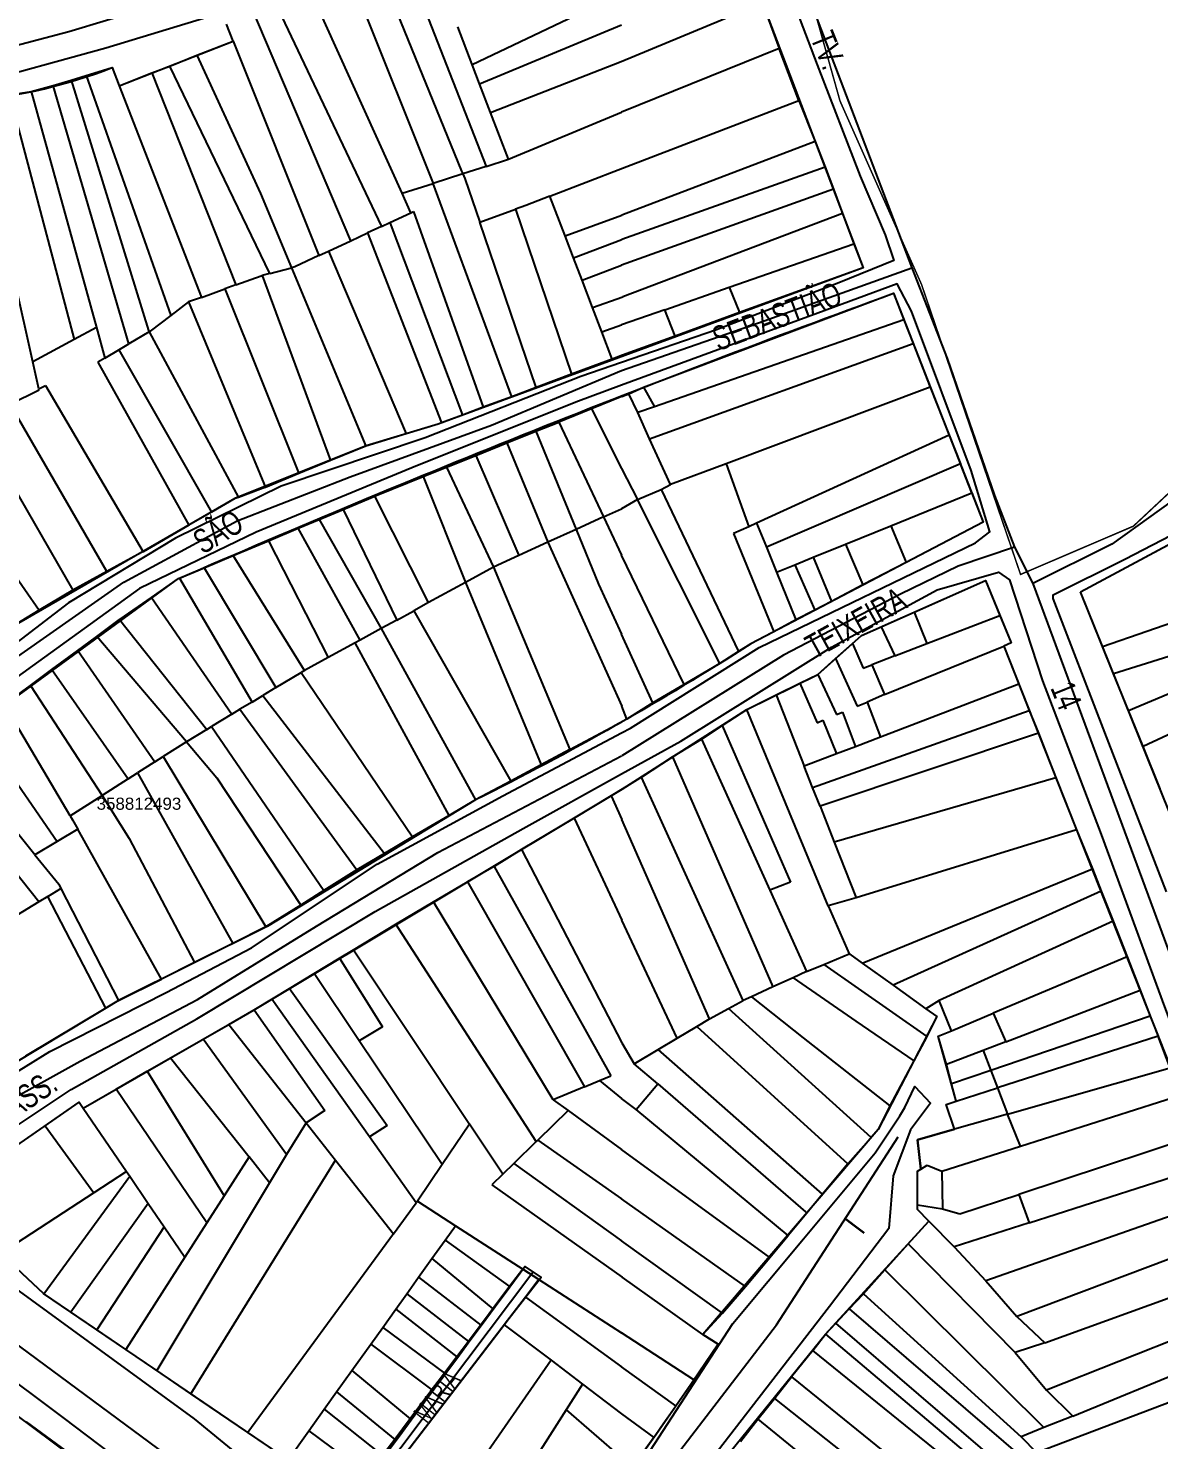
# Model space of a CAD drawing. Extents: x 201512 to 203323, y 4836571 to 4838029.
# Drawn here: x 202220.4 to 202407.1, y 4837665.1 to 4837898.1 of the extents above; entities that cross this region are included whole.
import ezdxf

# ---------------------------------------------------------------- set-up
doc = ezdxf.new("R2010")
doc.units = 0
doc.header["$LTSCALE"] = 1.5
doc.header["$MEASUREMENT"] = 0
for name, color, linetype in [('CD-MALHA-LOTES', 40, 'CONTINUOUS'), ('CD_TXT_QUADRA', 7, 'CONTINUOUS'), ('LM-LIM-SETOR-FISCAL', 7, 'CONTINUOUS'), ('RU-QUADRAS', 6, 'CONTINUOUS'), ('SV-EIXO-RUA-N-PAV', 6, 'CONTINUOUS'), ('SV-EIXO-RUA-PAV', 20, 'CONTINUOUS'), ('SV-RUA-NAO-PAV-S-GUIA-C-GUIA', 7, 'CONTINUOUS'), ('SV-RUA-PAVIM-S-GUIA-C-GUIA', 7, 'CONTINUOUS'), ('SV-TXT-RUA-N-PAV-S-GUIA-C-GUIA', 7, 'CONTINUOUS')]:
    doc.layers.add(name, color=color, linetype=linetype)
doc.styles.add('ARIAL', font='arial.ttf')
doc.styles.add('MONOTXT', font='arial.ttf', dxfattribs={"height": 0.2})
doc.linetypes.add('Limite', pattern='A,20,-3,[130,ltypeshp.shx,S=6.35,R=0,X=0,Y=0],-3,20', length=46)

msp = doc.modelspace()

# ---------------------------------------------------------------- linework, layer by layer
at = {"layer": 'CD-MALHA-LOTES', "linetype": 'Continuous'}
for p, q in [((202273.5, 4837906.95), (202287.3, 4837872.5)), ((202283.67, 4837906.85), (202296.02, 4837875.3)), ((202279.39, 4837905.34), (202291.98, 4837874.51)), ((202261.2, 4837902.28), (202278.74, 4837865.38)), ((202282.16, 4837870.86), (202266.96, 4837904.47)), ((202293.75, 4837892.11), (202318.41, 4837903.9)), ((202341.66, 4837902.27), (202344.41, 4837894.78)), ((202273.71, 4837863.04), (202257.57, 4837900.9)), ((202318.302499, 4837892.592108), (202339.96, 4837901.59)), ((202254.28, 4837896), (202253.16, 4837898.78)), ((202293.75, 4837892.11), (202291.37, 4837898.35)), ((202294.95, 4837888.95), (202318.4, 4837898.68)), ((202248.29, 4837893.64), (202254.28, 4837896)), ((202254.28, 4837896), (202268.42, 4837860.57)), ((202243.8, 4837891.87), (202248.29, 4837893.64)), ((202248.29, 4837893.64), (202258.81, 4837870.85)), ((202344.41, 4837894.78), (202318.35, 4837884.28)), ((202347.67, 4837886.17), (202344.41, 4837894.78)), ((202230.03, 4837890.33), (202234.3, 4837891.62)), ((202234.3, 4837891.62), (202235.47, 4837888.6)), ((202235.47, 4837888.6), (202240.85, 4837890.72)), ((202240.85, 4837890.72), (202243.8, 4837891.87)), ((202240.85, 4837890.72), (202254.72, 4837855.74)), ((202260.3, 4837857.63), (202243.8, 4837891.87)), ((202294.95, 4837888.95), (202293.75, 4837892.11)), ((202296.76, 4837884.22), (202318.302499, 4837892.592108)), ((202220.95, 4837887.64), (202224.56, 4837888.67)), ((202224.56, 4837888.67), (202227.51, 4837889.56)), ((202237.04, 4837846.01), (202224.56, 4837888.67)), ((202227.51, 4837889.56), (202230.03, 4837890.33)), ((202227.51, 4837889.56), (202240.32, 4837848.19)), ((202230.03, 4837890.33), (202243.96, 4837850.67)), ((202235.47, 4837888.6), (202249.03, 4837853.68)), ((202296.76, 4837884.22), (202294.95, 4837888.95)), ((202217.35, 4837887.09), (202220.95, 4837887.64)), ((202217.35, 4837887.09), (202228.03, 4837846.73)), ((202220.95, 4837887.64), (202231.69, 4837848.71)), ((202318.55, 4837875.02), (202347.67, 4837886.17)), ((202347.67, 4837886.17), (202350.36, 4837879.42)), ((202221.22, 4837843.03), (202212.02, 4837884.08)), ((202299.71, 4837876.47), (202296.76, 4837884.22)), ((202299.71, 4837876.47), (202318.35, 4837884.28)), ((202350.36, 4837879.42), (202318.41, 4837867.26)), ((202350.36, 4837879.42), (202352.01, 4837875.2)), ((202291.98, 4837874.51), (202292.18, 4837874.06)), ((202296.02, 4837875.3), (202292.18, 4837874.06)), ((202296.02, 4837875.3), (202299.71, 4837876.47)), ((202306.55, 4837870.39), (202318.55, 4837875.02)), ((202352.01, 4837875.2), (202318.41, 4837863.21)), ((202352.01, 4837875.2), (202353.35, 4837871.55)), ((202282.16, 4837870.86), (202287.3, 4837872.5)), ((202292.18, 4837874.06), (202287.3, 4837872.5)), ((202300.25, 4837837.29), (202287.3, 4837872.5)), ((202292.18, 4837874.06), (202292.51, 4837873.31)), ((202292.51, 4837873.31), (202294.97, 4837866.11)), ((202258.81, 4837870.85), (202263.9, 4837858.58)), ((202283.61, 4837867.65), (202282.16, 4837870.86)), ((202306.55, 4837870.39), (202302.59, 4837868.86)), ((202309.07, 4837863.82), (202306.55, 4837870.39)), ((202353.35, 4837871.55), (202318.38, 4837858.97)), ((202353.35, 4837871.55), (202354.88, 4837867.5)), ((202280.15, 4837866.04), (202283.61, 4837867.65)), ((202283.61, 4837867.65), (202284.05, 4837867.86)), ((202284.05, 4837867.86), (202295.52, 4837835.53)), ((202294.97, 4837866.11), (202300.9, 4837868.25)), ((202302.59, 4837868.86), (202300.9, 4837868.25)), ((202300.9, 4837868.25), (202310.14, 4837840.99)), ((202309.07, 4837863.82), (202318.41, 4837867.26)), ((202354.88, 4837867.5), (202318.58, 4837853.76)), ((202354.88, 4837867.5), (202356.72, 4837862.52)), ((202278.74, 4837865.38), (202276.44, 4837864.31)), ((202278.74, 4837865.38), (202280.15, 4837866.04)), ((202280.15, 4837866.04), (202292.11, 4837834.26)), ((202304.29, 4837838.8), (202294.97, 4837866.11)), ((202269.99, 4837861.31), (202273.71, 4837863.04)), ((202273.71, 4837863.04), (202276.44, 4837864.31)), ((202276.44, 4837864.31), (202288.67, 4837832.97)), ((202310.44, 4837860.23), (202309.07, 4837863.82)), ((202310.44, 4837860.23), (202318.41, 4837863.21)), ((202268.42, 4837860.57), (202264.43, 4837858.72)), ((202268.42, 4837860.57), (202269.99, 4837861.31)), ((202269.99, 4837861.31), (202282.84, 4837831.16)), ((202336.17, 4837855.34), (202356.72, 4837862.52)), ((202356.72, 4837862.52), (202358.27, 4837858.57)), ((202260.3, 4837857.63), (202263.9, 4837858.58)), ((202264.43, 4837858.72), (202263.9, 4837858.58)), ((202263.9, 4837858.58), (202276.16, 4837829.14)), ((202311.87, 4837856.5), (202310.44, 4837860.23)), ((202311.87, 4837856.5), (202318.38, 4837858.97)), ((202358.27, 4837858.57), (202337.87, 4837851.16)), ((202254.72, 4837855.74), (202252.88, 4837855.07)), ((202254.72, 4837855.74), (202258.88, 4837857.25)), ((202258.88, 4837857.25), (202259.04, 4837857.29)), ((202260.3, 4837857.63), (202259.04, 4837857.29)), ((202259.04, 4837857.29), (202270.35, 4837826.74)), ((202313.59, 4837852), (202311.87, 4837856.5)), ((202249.03, 4837853.68), (202246.91, 4837852.92)), ((202249.03, 4837853.68), (202252.88, 4837855.07)), ((202252.88, 4837855.07), (202265.09, 4837824.58)), ((202313.59, 4837852), (202318.58, 4837853.76)), ((202322.02, 4837838.85), (202363.26, 4837854.35)), ((202325.55, 4837851.63), (202336.17, 4837855.34)), ((202336.17, 4837855.34), (202337.87, 4837851.16)), ((202363.26, 4837854.35), (202364.97, 4837849.95)), ((202246.91, 4837852.92), (202243.96, 4837850.67)), ((202246.91, 4837852.92), (202259.62, 4837822.32)), ((202315.12, 4837847.99), (202313.59, 4837852)), ((202325.55, 4837851.63), (202318.4, 4837849.15)), ((202327.24, 4837847.3), (202325.55, 4837851.63)), ((202337.87, 4837851.16), (202327.24, 4837847.3)), ((202231.69, 4837848.71), (202228.03, 4837846.73)), ((202231.69, 4837848.71), (202233.08, 4837843.67)), ((202243.96, 4837850.67), (202240.59, 4837848.11)), ((202315.12, 4837847.99), (202318.4, 4837849.15)), ((202364.97, 4837849.95), (202323.8, 4837835.6)), ((202364.97, 4837849.95), (202366.52, 4837846.06)), ((202228.03, 4837846.73), (202221.22, 4837843.03)), ((202240.42, 4837848.01), (202237.04, 4837846.01)), ((202240.32, 4837848.19), (202240.42, 4837848.01)), ((202240.59, 4837848.11), (202240.42, 4837848.01)), ((202240.42, 4837848.01), (202255.13, 4837820.67)), ((202316.84, 4837843.49), (202315.12, 4837847.99)), ((202327.24, 4837847.3), (202318.55, 4837844.15)), ((202233.08, 4837843.67), (202235.4, 4837845.04)), ((202235.4, 4837845.04), (202237.04, 4837846.01)), ((202235.4, 4837845.04), (202250.7, 4837818.23)), ((202318.55, 4837844.15), (202316.84, 4837843.49)), ((202323.01, 4837830.33), (202366.52, 4837846.06)), ((202366.52, 4837846.06), (202369.35, 4837838.86)), ((202222.22, 4837838.56), (202221.22, 4837843.03)), ((202233.08, 4837843.67), (202231.96, 4837843.01)), ((202231.96, 4837843.01), (202246.96, 4837816.07)), ((202316.84, 4837843.49), (202310.14, 4837840.99)), ((202310.14, 4837840.99), (202304.29, 4837838.8)), ((202217.49, 4837836.06), (202222.26, 4837838.4)), ((202222.22, 4837838.56), (202223.27, 4837839.16)), ((202222.26, 4837838.4), (202222.22, 4837838.56)), ((202223.27, 4837839.16), (202239.4, 4837811.69)), ((202300.25, 4837837.29), (202295.52, 4837835.53)), ((202304.29, 4837838.8), (202300.25, 4837837.29)), ((202318.43, 4837837.32), (202313.44, 4837835.28)), ((202318.43, 4837837.32), (202319.61, 4837837.77)), ((202319.61, 4837837.77), (202322.02, 4837838.85)), ((202321.06, 4837834.65), (202319.61, 4837837.77)), ((202322.02, 4837838.85), (202323.8, 4837835.6)), ((202369.35, 4837838.86), (202335.67, 4837826.22)), ((202369.35, 4837838.86), (202372.48, 4837830.96)), ((202233.41, 4837808.42), (202217.49, 4837836.06)), ((202295.52, 4837835.53), (202292.11, 4837834.26)), ((202313.44, 4837835.28), (202308.03, 4837833.1)), ((202313.44, 4837835.28), (202318.4, 4837825.42)), ((202323.8, 4837835.6), (202321.06, 4837834.65)), ((202323.01, 4837830.33), (202321.06, 4837834.65)), ((202211.75, 4837833.23), (202227.78, 4837805.36)), ((202288.12, 4837832.76), (202282.84, 4837831.16)), ((202288.67, 4837832.97), (202288.12, 4837832.76)), ((202292.11, 4837834.26), (202288.67, 4837832.97)), ((202304.26, 4837831.59), (202308.03, 4837833.1)), ((202308.03, 4837833.1), (202315.42, 4837817.45)), ((202282.84, 4837831.16), (202276.16, 4837829.14)), ((202299.46, 4837829.66), (202304.26, 4837831.59)), ((202304.26, 4837831.59), (202310.89, 4837815.39)), ((202326.46, 4837822.78), (202323.01, 4837830.33)), ((202372.48, 4837830.96), (202340.67, 4837816.41)), ((202372.48, 4837830.96), (202374.33, 4837826.22)), ((202203.44, 4837829.14), (202222.25, 4837802.04)), ((202276.16, 4837829.14), (202270.35, 4837826.74)), ((202294.33, 4837827.6), (202299.46, 4837829.66)), ((202299.46, 4837829.66), (202306.24, 4837813.29)), ((202270.35, 4837826.74), (202265.09, 4837824.58)), ((202285.66, 4837824.11), (202289.47, 4837825.64)), ((202289.47, 4837825.64), (202294.33, 4837827.6)), ((202289.47, 4837825.64), (202297.22, 4837809.13)), ((202294.33, 4837827.6), (202301.43, 4837811.09)), ((202318.4, 4837825.42), (202321.03, 4837820.3)), ((202335.67, 4837826.22), (202326.46, 4837822.78)), ((202335.67, 4837826.22), (202339.4, 4837815.83)), ((202374.33, 4837826.22), (202342.29, 4837812.45)), ((202376.2, 4837821.42), (202374.33, 4837826.22)), ((202265.09, 4837824.58), (202259.62, 4837822.32)), ((202277.89, 4837820.99), (202285.66, 4837824.11)), ((202285.66, 4837824.11), (202292.63, 4837806.63)), ((202255.13, 4837820.67), (202254.55, 4837820.46)), ((202259.22, 4837822.16), (202255.13, 4837820.67)), ((202259.62, 4837822.32), (202259.22, 4837822.16)), ((202272.41, 4837818.68), (202277.66, 4837820.89)), ((202277.66, 4837820.89), (202277.89, 4837820.99)), ((202286.52, 4837803.3), (202277.66, 4837820.89)), ((202321.03, 4837820.3), (202324.9, 4837821.99)), ((202324.9, 4837821.99), (202326.46, 4837822.78)), ((202324.9, 4837821.99), (202337.67, 4837795.2)), ((202362.85, 4837815.99), (202376.2, 4837821.42)), ((202376.2, 4837821.42), (202378.08, 4837816.59)), ((202254.55, 4837820.46), (202250.7, 4837818.23)), ((202268.45, 4837817.02), (202272.41, 4837818.68)), ((202272.41, 4837818.68), (202281.27, 4837800.42)), ((202315.42, 4837817.45), (202318.39, 4837818.79)), ((202321.03, 4837820.3), (202318.39, 4837818.79)), ((202334.6, 4837793.24), (202321.03, 4837820.3)), ((202246.96, 4837816.07), (202239.4, 4837811.69)), ((202250.7, 4837818.23), (202246.96, 4837816.07)), ((202265.01, 4837815.57), (202268.45, 4837817.02)), ((202268.45, 4837817.02), (202278.73, 4837799.04)), ((202315.42, 4837817.45), (202310.89, 4837815.39)), ((202315.42, 4837817.45), (202318.4, 4837811.12)), ((202340.67, 4837816.41), (202339.4, 4837815.83)), ((202340.67, 4837816.41), (202342.29, 4837812.45)), ((202355.33, 4837812.93), (202362.85, 4837815.99)), ((202362.85, 4837815.99), (202365.34, 4837809.93)), ((202378.08, 4837816.59), (202365.34, 4837809.93)), ((202260.13, 4837813.51), (202265.01, 4837815.57)), ((202275.21, 4837797.12), (202265.01, 4837815.57)), ((202310.89, 4837815.39), (202306.24, 4837813.29)), ((202310.89, 4837815.39), (202314.59, 4837806.35)), ((202339.4, 4837815.83), (202336.88, 4837814.68)), ((202336.88, 4837814.68), (202343.52, 4837798.48)), ((202394.13, 4837805.06), (202413.04, 4837815.2)), ((202239.16, 4837811.55), (202233.41, 4837808.42)), ((202239.4, 4837811.69), (202239.16, 4837811.55)), ((202254.29, 4837811.05), (202260.13, 4837813.51)), ((202260.13, 4837813.51), (202269.94, 4837794.24)), ((202306.24, 4837813.29), (202301.43, 4837811.09)), ((202306.24, 4837813.29), (202318.43, 4837786.19)), ((202342.29, 4837812.45), (202343.96, 4837808.3)), ((202350.01, 4837810.77), (202355.33, 4837812.93)), ((202355.33, 4837812.93), (202358.2, 4837806.24)), ((202245.39, 4837807.31), (202249.47, 4837809.02)), ((202249.47, 4837809.02), (202254.29, 4837811.05)), ((202249.47, 4837809.02), (202261.34, 4837789.27)), ((202266.04, 4837792.11), (202254.29, 4837811.05)), ((202297.22, 4837809.13), (202292.63, 4837806.63)), ((202301.43, 4837811.09), (202297.22, 4837809.13)), ((202297.22, 4837809.13), (202309.82, 4837779.03)), ((202328.72, 4837789.79), (202318.4, 4837811.12)), ((202343.96, 4837808.3), (202346.96, 4837809.52)), ((202346.96, 4837809.52), (202350.01, 4837810.77)), ((202346.96, 4837809.52), (202350.3, 4837802.06)), ((202350.01, 4837810.77), (202353.04, 4837803.49)), ((202365.34, 4837809.93), (202358.2, 4837806.24)), ((202233.41, 4837808.42), (202227.78, 4837805.36)), ((202240.78, 4837804.15), (202245.25, 4837807.25)), ((202245.25, 4837807.25), (202245.39, 4837807.31)), ((202245.39, 4837807.31), (202257.39, 4837786.88)), ((202343.96, 4837808.3), (202347.13, 4837800.46)), ((202366.66, 4837801.72), (202378.46, 4837806.94)), ((202378.46, 4837806.94), (202380.8, 4837801.19)), ((202227.78, 4837805.36), (202222.25, 4837802.04)), ((202292.63, 4837806.63), (202286.52, 4837803.3)), ((202292.63, 4837806.63), (202305.14, 4837776.53)), ((202314.59, 4837806.35), (202318.4, 4837798.1)), ((202358.2, 4837806.24), (202353.04, 4837803.49)), ((202397.76, 4837796.07), (202394.13, 4837805.06)), ((202402.06, 4837785.48), (202449.6, 4837805.65)), ((202222.25, 4837802.04), (202216.06, 4837798.27)), ((202235.61, 4837800.57), (202240.78, 4837804.15)), ((202240.78, 4837804.15), (202254.07, 4837784.88)), ((202286.52, 4837803.3), (202284.07, 4837801.95)), ((202350.3, 4837802.06), (202347.13, 4837800.46)), ((202353.04, 4837803.49), (202350.3, 4837802.06)), ((202397.76, 4837796.07), (202419.06, 4837803.4)), ((202231.76, 4837797.72), (202235.51, 4837800.5)), ((202235.51, 4837800.5), (202235.61, 4837800.57)), ((202235.51, 4837800.5), (202249.92, 4837782.36)), ((202281.27, 4837800.42), (202278.73, 4837799.04)), ((202281.27, 4837800.42), (202284.07, 4837801.95)), ((202284.07, 4837801.95), (202300.09, 4837773.83)), ((202347.13, 4837800.46), (202343.52, 4837798.48)), ((202361.25, 4837799.32), (202366.66, 4837801.72)), ((202366.66, 4837801.72), (202368.75, 4837796.53)), ((202368.75, 4837796.53), (202380.8, 4837801.19)), ((202380.8, 4837801.19), (202382.7, 4837796.63)), ((202451.71, 4837801.74), (202404.49, 4837779.52)), ((202228.64, 4837795.41), (202231.76, 4837797.72)), ((202246.55, 4837780.33), (202231.76, 4837797.72)), ((202278.73, 4837799.04), (202275.21, 4837797.12)), ((202278.73, 4837799.04), (202294.27, 4837770.73)), ((202323.53, 4837786.77), (202318.4, 4837798.1)), ((202343.52, 4837798.48), (202339.72, 4837796.5)), ((202356.51, 4837796.57), (202357.98, 4837797.88)), ((202357.98, 4837797.88), (202361.25, 4837799.32)), ((202361.25, 4837799.32), (202363.52, 4837794.51)), ((202420.64, 4837798.17), (202399.57, 4837791.54)), ((202224.35, 4837792.23), (202228.64, 4837795.41)), ((202228.64, 4837795.41), (202241.36, 4837777.02)), ((202274.41, 4837796.68), (202269.94, 4837794.24)), ((202275.21, 4837797.12), (202274.41, 4837796.68)), ((202289.93, 4837768.17), (202274.41, 4837796.68)), ((202337.67, 4837795.2), (202334.6, 4837793.24)), ((202339.72, 4837796.5), (202337.67, 4837795.2)), ((202353.69, 4837794.05), (202356.51, 4837796.57)), ((202356.51, 4837796.57), (202358.27, 4837792.47)), ((202361.81, 4837788.14), (202381.48, 4837796.13)), ((202363.52, 4837794.51), (202368.75, 4837796.53)), ((202382.7, 4837796.63), (202381.48, 4837796.13)), ((202381.48, 4837796.13), (202383.99, 4837789.82)), ((202399.57, 4837791.54), (202397.76, 4837796.07)), ((202269.94, 4837794.24), (202266.04, 4837792.11)), ((202334.6, 4837793.24), (202328.72, 4837789.79)), ((202350.76, 4837791.41), (202353.69, 4837794.05)), ((202353.69, 4837794.05), (202357.3, 4837786.19)), ((202358.27, 4837792.47), (202359.71, 4837793.03)), ((202363.52, 4837794.51), (202359.71, 4837793.03)), ((202359.71, 4837793.03), (202361.81, 4837788.14)), ((202220.81, 4837789.62), (202224.35, 4837792.23)), ((202224.35, 4837792.23), (202236.94, 4837774.2)), ((202261.34, 4837789.27), (202265.49, 4837791.78)), ((202266.04, 4837792.11), (202265.49, 4837791.78)), ((202265.49, 4837791.78), (202283.89, 4837764.61)), ((202347.8, 4837789.98), (202350.76, 4837791.41)), ((202350.76, 4837791.41), (202353.84, 4837784.81)), ((202402.06, 4837785.48), (202399.57, 4837791.54)), ((202216.54, 4837786.46), (202220.81, 4837789.62)), ((202220.81, 4837789.62), (202232.64, 4837771.45)), ((202261.34, 4837789.27), (202259.17, 4837787.96)), ((202328.72, 4837789.79), (202323.53, 4837786.77)), ((202339.09, 4837785.66), (202343.89, 4837788.06)), ((202343.89, 4837788.06), (202347.8, 4837789.98)), ((202343.89, 4837788.06), (202348.54, 4837776.29)), ((202347.8, 4837789.98), (202350.68, 4837783.46)), ((202361.81, 4837788.14), (202358.94, 4837786.87)), ((202383.99, 4837789.82), (202361.14, 4837781.1)), ((202383.99, 4837789.82), (202385.68, 4837785.46)), ((202227.37, 4837768.08), (202216.54, 4837786.46)), ((202254.07, 4837784.88), (202255.4, 4837785.68)), ((202257.39, 4837786.88), (202255.4, 4837785.68)), ((202255.4, 4837785.68), (202274.69, 4837759.19)), ((202257.39, 4837786.88), (202259.17, 4837787.96)), ((202259.17, 4837787.96), (202279.23, 4837761.87)), ((202319.26, 4837784.08), (202318.43, 4837786.19)), ((202323.53, 4837786.77), (202319.26, 4837784.08)), ((202357.3, 4837786.19), (202358.94, 4837786.87)), ((202358.94, 4837786.87), (202361.14, 4837781.1)), ((202254.07, 4837784.88), (202250.72, 4837782.85)), ((202309.82, 4837779.03), (202318.43, 4837783.62)), ((202319.26, 4837784.08), (202318.43, 4837783.62)), ((202335.01, 4837782.99), (202339.09, 4837785.66)), ((202352.49, 4837753.23), (202339.09, 4837785.66)), ((202349.92, 4837772.8), (202385.68, 4837785.46)), ((202350.68, 4837783.46), (202351.6, 4837783.87)), ((202351.6, 4837783.87), (202353.85, 4837778.32)), ((202353.84, 4837784.81), (202354.85, 4837785.19)), ((202354.85, 4837785.19), (202356.98, 4837779.51)), ((202385.68, 4837785.46), (202387.21, 4837781.73)), ((202404.49, 4837779.52), (202402.06, 4837785.48)), ((202211.97, 4837783.08), (202225.23, 4837763.87)), ((202249.92, 4837782.36), (202246.55, 4837780.33)), ((202249.92, 4837782.36), (202250.72, 4837782.85)), ((202250.72, 4837782.85), (202269.24, 4837755.76)), ((202331.59, 4837780.76), (202335.01, 4837782.99)), ((202335.01, 4837782.99), (202346.28, 4837757.14)), ((202387.21, 4837781.73), (202351.15, 4837769.71)), ((202361.14, 4837781.1), (202356.98, 4837779.51)), ((202387.21, 4837781.73), (202390.07, 4837774.37)), ((202221.55, 4837761.68), (202207.12, 4837779.5)), ((202246.55, 4837780.33), (202242.73, 4837777.89)), ((202246.55, 4837780.33), (202251.55, 4837774.35)), ((202309.82, 4837779.03), (202305.14, 4837776.53)), ((202326.82, 4837777.83), (202331.59, 4837780.76)), ((202331.59, 4837780.76), (202342.85, 4837755.84)), ((202356.98, 4837779.51), (202353.85, 4837778.32)), ((202407.3, 4837772.55), (202404.49, 4837779.52)), ((202222.2, 4837753.89), (202203.66, 4837776.93)), ((202241.36, 4837777.02), (202238.48, 4837775.18)), ((202241.36, 4837777.02), (202242.73, 4837777.89)), ((202242.73, 4837777.89), (202259.69, 4837749.76)), ((202305.14, 4837776.53), (202300.09, 4837773.83)), ((202321.7, 4837774.5), (202326.82, 4837777.83)), ((202326.82, 4837777.83), (202343.38, 4837739.89)), ((202353.85, 4837778.32), (202348.54, 4837776.29)), ((202236.94, 4837774.2), (202232.64, 4837771.45)), ((202236.94, 4837774.2), (202238.48, 4837775.18)), ((202238.48, 4837775.18), (202254.21, 4837747.02)), ((202251.55, 4837774.35), (202265.43, 4837753.36)), ((202321.7, 4837774.5), (202318.51, 4837772.48)), ((202338.47, 4837737.62), (202321.7, 4837774.5)), ((202349.92, 4837772.8), (202348.54, 4837776.29)), ((202390.07, 4837774.37), (202353.47, 4837763.74)), ((202390.07, 4837774.37), (202393.5, 4837765.78)), ((202300.09, 4837773.83), (202294.27, 4837770.73)), ((202318.51, 4837772.48), (202316.66, 4837771.38)), ((202351.15, 4837769.71), (202349.92, 4837772.8)), ((202227.37, 4837768.08), (202232.64, 4837771.45)), ((202232.64, 4837771.45), (202237.13, 4837764.34)), ((202294.27, 4837770.73), (202289.93, 4837768.17)), ((202316.66, 4837771.38), (202310.56, 4837767.72)), ((202316.66, 4837771.38), (202318.43, 4837767.48)), ((202351.15, 4837769.71), (202353.47, 4837763.74)), ((202227.37, 4837768.08), (202227.75, 4837767.44)), ((202227.75, 4837767.44), (202228.62, 4837765.88)), ((202289.93, 4837768.17), (202283.89, 4837764.61)), ((202310.56, 4837767.72), (202301.86, 4837762.52)), ((202310.56, 4837767.72), (202318.41, 4837750.89)), ((202332.91, 4837734.61), (202318.43, 4837767.48)), ((202228.62, 4837765.88), (202225.23, 4837763.87)), ((202242.43, 4837741.14), (202228.62, 4837765.88)), ((202393.5, 4837765.78), (202357.12, 4837754.56)), ((202393.5, 4837765.78), (202396.12, 4837759.33)), ((202225.23, 4837763.87), (202221.55, 4837761.68)), ((202237.13, 4837764.34), (202247.89, 4837743.87)), ((202283.89, 4837764.61), (202279.23, 4837761.87)), ((202301.86, 4837762.52), (202297.34, 4837759.75)), ((202301.86, 4837762.52), (202318.41, 4837730.6)), ((202353.47, 4837763.74), (202357.12, 4837754.56)), ((202221.55, 4837761.68), (202225.49, 4837756.81)), ((202279.23, 4837761.87), (202274.69, 4837759.19)), ((202274.69, 4837759.19), (202269.24, 4837755.76)), ((202297.34, 4837759.75), (202292.98, 4837757.21)), ((202297.34, 4837759.75), (202316.6, 4837725.17)), ((202358.09, 4837743.8), (202396.12, 4837759.33)), ((202396.12, 4837759.33), (202397.55, 4837755.67)), ((202223.68, 4837754.78), (202225.85, 4837756.11)), ((202225.49, 4837756.81), (202225.85, 4837756.11)), ((202225.85, 4837756.11), (202235.34, 4837737.59)), ((202269.24, 4837755.76), (202265.43, 4837753.36)), ((202287.32, 4837753.89), (202292.98, 4837757.21)), ((202292.98, 4837757.21), (202312.27, 4837723.36)), ((202346.28, 4837757.14), (202342.85, 4837755.84)), ((202342.85, 4837755.84), (202348.92, 4837742.42)), ((202397.55, 4837755.67), (202363.23, 4837740.12)), ((202397.55, 4837755.67), (202399.51, 4837750.69)), ((202222.2, 4837753.89), (202218.51, 4837751.64)), ((202223.68, 4837754.78), (202222.2, 4837753.89)), ((202233.28, 4837736.36), (202223.68, 4837754.78)), ((202265.43, 4837753.36), (202259.69, 4837749.76)), ((202281.11, 4837750.24), (202287.32, 4837753.89)), ((202307.12, 4837721.21), (202287.32, 4837753.89)), ((202357.12, 4837754.56), (202352.49, 4837753.23)), ((202352.49, 4837753.23), (202355.93, 4837745.34)), ((202327.57, 4837731.4), (202318.41, 4837750.89)), ((202259.69, 4837749.76), (202254.21, 4837747.02)), ((202274.11, 4837745.99), (202281.11, 4837750.24)), ((202304.31, 4837714.33), (202281.11, 4837750.24)), ((202399.51, 4837750.69), (202370.82, 4837737.59)), ((202399.51, 4837750.69), (202401.83, 4837744.83)), ((202254.21, 4837747.02), (202247.89, 4837743.87)), ((202247.89, 4837743.87), (202242.43, 4837741.14)), ((202267.64, 4837742.07), (202271.81, 4837744.6)), ((202271.81, 4837744.6), (202274.11, 4837745.99)), ((202271.81, 4837744.6), (202278.93, 4837733.28)), ((202274.11, 4837745.99), (202293.28, 4837717.21)), ((202351.75, 4837743.54), (202355.93, 4837745.34)), ((202355.93, 4837745.34), (202356.04, 4837745.26)), ((202356.04, 4837745.26), (202358.09, 4837743.8)), ((202358.09, 4837743.8), (202363.23, 4837740.12)), ((202401.83, 4837744.83), (202379.74, 4837735.53)), ((202401.83, 4837744.83), (202404.01, 4837739.3)), ((202263.57, 4837739.6), (202267.64, 4837742.07)), ((202275.06, 4837730.98), (202267.64, 4837742.07)), ((202348.92, 4837742.42), (202346.7, 4837741.38)), ((202348.92, 4837742.42), (202351.75, 4837743.54)), ((202351.75, 4837743.54), (202368.75, 4837731.69)), ((202235.34, 4837737.59), (202242.43, 4837741.14)), ((202260.68, 4837737.85), (202263.57, 4837739.6)), ((202263.57, 4837739.6), (202279.69, 4837717)), ((202343.38, 4837739.89), (202339.82, 4837738.24)), ((202346.7, 4837741.38), (202343.38, 4837739.89)), ((202346.7, 4837741.38), (202357.06, 4837734.22)), ((202363.23, 4837740.12), (202368.63, 4837736.26)), ((202381.82, 4837730.8), (202404.01, 4837739.3)), ((202404.01, 4837739.3), (202405.66, 4837735.02)), ((202235.34, 4837737.59), (202233.28, 4837736.36)), ((202257.73, 4837736.07), (202260.68, 4837737.85)), ((202276.8, 4837715.11), (202260.68, 4837737.85)), ((202336.05, 4837736.29), (202338.47, 4837737.62)), ((202339.82, 4837738.24), (202338.47, 4837737.62)), ((202339.82, 4837738.24), (202348.36, 4837731.46)), ((202370.82, 4837737.59), (202368.63, 4837736.26)), ((202372.84, 4837732.63), (202370.82, 4837737.59)), ((202233.28, 4837736.36), (202220.02, 4837728.42)), ((202253.56, 4837733.67), (202257.73, 4837736.07)), ((202257.73, 4837736.07), (202269.43, 4837719.44)), ((202330.82, 4837733.33), (202332.91, 4837734.61)), ((202332.91, 4837734.61), (202336.05, 4837736.29)), ((202359.58, 4837715.02), (202336.05, 4837736.29)), ((202368.63, 4837736.26), (202370.45, 4837734.96)), ((202370.45, 4837734.96), (202368.75, 4837731.69)), ((202372.84, 4837732.63), (202379.74, 4837735.53)), ((202405.66, 4837735.02), (202379.32, 4837726.06)), ((202379.74, 4837735.53), (202381.82, 4837730.8)), ((202405.66, 4837735.02), (202406.94, 4837731.75)), ((202249.34, 4837731.25), (202253.56, 4837733.67)), ((202253.56, 4837733.67), (202266.33, 4837717.41)), ((202278.93, 4837733.28), (202275.06, 4837730.98)), ((202327.57, 4837731.4), (202330.82, 4837733.33)), ((202330.82, 4837733.33), (202355.71, 4837710.67)), ((202357.06, 4837734.22), (202366.65, 4837727.64)), ((202370.66, 4837731.71), (202372.84, 4837732.63)), ((202243.94, 4837728.15), (202249.34, 4837731.25)), ((202263.08, 4837712.17), (202249.34, 4837731.25)), ((202288.76, 4837710.52), (202275.06, 4837730.98)), ((202318.41, 4837730.6), (202320.48, 4837727.17)), ((202324.42, 4837729.52), (202327.57, 4837731.4)), ((202348.36, 4837731.46), (202362.68, 4837720.23)), ((202368.75, 4837731.69), (202366.65, 4837727.64)), ((202372.01, 4837727.05), (202370.66, 4837731.71)), ((202381.82, 4837730.8), (202378.05, 4837729.36)), ((202406.94, 4837731.75), (202380.43, 4837723.19)), ((202408.96, 4837726.52), (202406.94, 4837731.75)), ((202240.09, 4837725.94), (202243.94, 4837728.15)), ((202243.94, 4837728.15), (202256.9, 4837711.81)), ((202320.48, 4837727.17), (202324.42, 4837729.52)), ((202351.56, 4837705.65), (202324.42, 4837729.52)), ((202366.65, 4837727.64), (202362.68, 4837720.23)), ((202378.05, 4837729.36), (202372.01, 4837727.05)), ((202378.05, 4837729.36), (202379.32, 4837726.06)), ((202234.96, 4837723), (202240.09, 4837725.94)), ((202240.09, 4837725.94), (202252.77, 4837705.36)), ((202314.77, 4837724.41), (202316.6, 4837725.17)), ((202324.37, 4837723.88), (202320.48, 4837727.17)), ((202372.86, 4837723.86), (202372.01, 4837727.05)), ((202379.32, 4837726.06), (202372.86, 4837723.86)), ((202379.32, 4837726.06), (202380.43, 4837723.19)), ((202382.08, 4837718.86), (202408.96, 4837726.52)), ((202229.51, 4837719.87), (202234.96, 4837723)), ((202249.93, 4837700.91), (202234.96, 4837723)), ((202312.27, 4837723.36), (202307.12, 4837721.21)), ((202312.27, 4837723.36), (202314.77, 4837724.41)), ((202314.77, 4837724.41), (202318.4, 4837721.44)), ((202320.78, 4837719.61), (202324.37, 4837723.88)), ((202324.37, 4837723.88), (202348.73, 4837702.72)), ((202373.63, 4837721), (202372.86, 4837723.86)), ((202373.63, 4837721), (202380.43, 4837723.19)), ((202380.43, 4837723.19), (202382.08, 4837718.86)), ((202223.23, 4837716.95), (202228.84, 4837720.85)), ((202228.84, 4837720.85), (202229.51, 4837719.87)), ((202307.12, 4837721.21), (202309.56, 4837719.44)), ((202320.78, 4837719.61), (202318.4, 4837721.44)), ((202371.96, 4837720.46), (202373.63, 4837721)), ((202373.33, 4837716.37), (202371.96, 4837720.46)), ((202384.23, 4837713.59), (202410.8, 4837722.04)), ((202229.51, 4837719.87), (202236.67, 4837709.37)), ((202269.43, 4837719.44), (202266.33, 4837717.41)), ((202309.56, 4837719.44), (202304.54, 4837714.55)), ((202309.56, 4837719.44), (202318.39744, 4837712.996476)), ((202345.91, 4837698.83), (202320.78, 4837719.61)), ((202362.68, 4837720.23), (202360.74, 4837716.32)), ((202382.08, 4837718.86), (202373.33, 4837716.37)), ((202384.23, 4837713.59), (202382.08, 4837718.86)), ((202206.1, 4837705.06), (202223.23, 4837716.95)), ((202223.23, 4837716.95), (202231.25, 4837705.84)), ((202266.33, 4837717.41), (202263.08, 4837712.17)), ((202266.33, 4837717.41), (202271.17, 4837711.25)), ((202279.69, 4837717), (202276.8, 4837715.11)), ((202293.28, 4837717.21), (202288.76, 4837710.52)), ((202298.78, 4837708.94), (202293.28, 4837717.21)), ((202360.74, 4837716.32), (202359.58, 4837715.02)), ((202373.33, 4837716.37), (202367.22, 4837714.63)), ((202284.5, 4837704.23), (202276.8, 4837715.11)), ((202304.31, 4837714.33), (202300.59, 4837710.71)), ((202304.54, 4837714.55), (202304.31, 4837714.33)), ((202304.54, 4837714.55), (202318.4, 4837704.88)), ((202359.58, 4837715.02), (202355.71, 4837710.67)), ((202367.22, 4837714.63), (202367.81, 4837709.78)), ((202371.23, 4837709.45), (202384.23, 4837713.59)), ((202413.43, 4837715.36), (202383.95, 4837705.6)), ((202247.27, 4837672.7), (202271.17, 4837711.25)), ((202256.9, 4837711.81), (202252.77, 4837705.36)), ((202260.29, 4837707.53), (202256.9, 4837711.81)), ((202263.08, 4837712.17), (202260.29, 4837707.53)), ((202271.17, 4837711.25), (202280.73, 4837699.08)), ((202342.88, 4837695.21), (202318.39744, 4837712.996476)), ((202236.67, 4837709.37), (202231.25, 4837705.84)), ((202236.67, 4837709.37), (202237.2, 4837708.6)), ((202288.76, 4837710.52), (202284.69, 4837704.49)), ((202298.78, 4837708.94), (202296.97, 4837707.18)), ((202300.59, 4837710.71), (202298.78, 4837708.94)), ((202300.59, 4837710.71), (202318.4, 4837697.92)), ((202355.71, 4837710.67), (202351.56, 4837705.65)), ((202367.24, 4837709.42), (202367.81, 4837709.78)), ((202367.24, 4837703.91), (202367.24, 4837709.42)), ((202367.81, 4837709.78), (202368.82, 4837710.41)), ((202368.82, 4837710.41), (202371.23, 4837709.45)), ((202371.23, 4837709.45), (202371.37, 4837703.2)), ((202385.69, 4837700.93), (202415.39, 4837710.47)), ((202223.03, 4837689.18), (202237.2, 4837708.6)), ((202237.2, 4837708.6), (202240.25, 4837704.13)), ((202260.29, 4837707.53), (202241.65, 4837676.52)), ((202296.97, 4837707.18), (202318.46, 4837691.97)), ((202231.25, 4837705.84), (202215.9, 4837695.86)), ((202240.25, 4837704.13), (202227.47, 4837686.16)), ((202240.25, 4837704.13), (202242.9, 4837700.24)), ((202252.77, 4837705.36), (202249.93, 4837700.91)), ((202280.73, 4837699.08), (202284.5, 4837704.23)), ((202284.69, 4837704.49), (202284.5, 4837704.23)), ((202284.69, 4837704.49), (202290.96, 4837700.44)), ((202338.84, 4837690.42), (202318.4, 4837704.88)), ((202351.56, 4837705.65), (202348.97, 4837702.52)), ((202374.25, 4837702.39), (202383.95, 4837705.6)), ((202417.53, 4837705.04), (202378.51, 4837691.35)), ((202383.95, 4837705.6), (202385.69, 4837700.93)), ((202348.97, 4837702.52), (202345.91, 4837698.83)), ((202348.73, 4837702.72), (202348.97, 4837702.52)), ((202367.24, 4837703.12), (202367.24, 4837703.91)), ((202367.24, 4837703.91), (202371.37, 4837703.2)), ((202369.11, 4837701.21), (202367.24, 4837703.12)), ((202371.37, 4837703.2), (202374.25, 4837702.39)), ((202242.9, 4837700.24), (202231.76, 4837683.24)), ((202242.9, 4837700.24), (202246.3, 4837695.25)), ((202249.93, 4837700.91), (202246.3, 4837695.25)), ((202289.27, 4837698.08), (202290.96, 4837700.44)), ((202290.96, 4837700.44), (202302.08, 4837693.27)), ((202365.67, 4837697.44), (202369.11, 4837701.21)), ((202369.11, 4837701.21), (202373.29, 4837696.95)), ((202385.69, 4837700.93), (202373.29, 4837696.95)), ((202280.73, 4837699.08), (202256.71, 4837666.28)), ((202287.07, 4837695), (202289.27, 4837698.08)), ((202289.27, 4837698.08), (202299.91, 4837690.38)), ((202335.04, 4837686.02), (202318.4, 4837697.92)), ((202342.88, 4837695.21), (202345.91, 4837698.83)), ((202361.84, 4837693.17), (202365.67, 4837697.44)), ((202365.67, 4837697.44), (202383.36, 4837679.49)), ((202419.85, 4837699.14), (202383.82, 4837685.53)), ((202223.03, 4837689.18), (202215.9, 4837695.86)), ((202246.3, 4837695.25), (202236.54, 4837680)), ((202284.88, 4837691.94), (202287.07, 4837695)), ((202287.07, 4837695), (202297.16, 4837686.73)), ((202338.84, 4837690.42), (202342.88, 4837695.21)), ((202373.29, 4837696.95), (202378.51, 4837691.35)), ((202302.08, 4837693.27), (202299.91, 4837690.38)), ((202302.08, 4837693.27), (202304.74, 4837691.56)), ((202358.3, 4837689.21), (202361.84, 4837693.17)), ((202361.84, 4837693.17), (202388.08, 4837667.13)), ((202388.26, 4837681.1), (202422.33, 4837693.43)), ((202282.92, 4837689.19), (202284.88, 4837691.94)), ((202284.88, 4837691.94), (202295.13, 4837684.03)), ((202299.91, 4837690.38), (202297.16, 4837686.73)), ((202304.74, 4837691.56), (202302.51, 4837688.65)), ((202304.74, 4837691.56), (202318.38, 4837682.73)), ((202331.78, 4837682.47), (202318.46, 4837691.97)), ((202335.04, 4837686.02), (202338.84, 4837690.42)), ((202378.51, 4837691.35), (202383.63, 4837685.46)), ((202227.47, 4837686.16), (202223.03, 4837689.18)), ((202281.11, 4837686.66), (202282.92, 4837689.19)), ((202282.92, 4837689.19), (202293.11, 4837681.35)), ((202302.51, 4837688.65), (202299.02, 4837684.1)), ((202302.51, 4837688.65), (202318.4, 4837677.16)), ((202355.94, 4837686.72), (202358.3, 4837689.21)), ((202358.3, 4837689.21), (202384.35, 4837665.6)), ((202231.76, 4837683.24), (202227.47, 4837686.16)), ((202278.96, 4837683.66), (202281.11, 4837686.66)), ((202281.11, 4837686.66), (202291.18, 4837678.78)), ((202297.16, 4837686.73), (202295.13, 4837684.03)), ((202331.78, 4837682.47), (202335.04, 4837686.02)), ((202353.73, 4837684.36), (202355.94, 4837686.72)), ((202355.94, 4837686.72), (202384.56, 4837662.1)), ((202383.82, 4837685.53), (202383.63, 4837685.46)), ((202424.85, 4837687.69), (202388.55, 4837673.32)), ((202236.54, 4837680), (202231.76, 4837683.24)), ((202273.35, 4837650.66), (202299.02, 4837684.1)), ((202276.99, 4837680.89), (202278.96, 4837683.66)), ((202278.96, 4837683.66), (202289.16, 4837676.09)), ((202295.13, 4837684.03), (202293.11, 4837681.35)), ((202299.02, 4837684.1), (202306.76, 4837678.22)), ((202352.07, 4837682.52), (202353.73, 4837684.36)), ((202381.18, 4837660.81), (202353.73, 4837684.36)), ((202383.63, 4837685.46), (202388.26, 4837681.1)), ((202273.86, 4837676.52), (202276.99, 4837680.89)), ((202276.99, 4837680.89), (202287.09, 4837673.33)), ((202293.11, 4837681.35), (202291.18, 4837678.78)), ((202330.33, 4837674.99), (202318.38, 4837682.73)), ((202330.33, 4837674.99), (202334.35, 4837680.86)), ((202334.35, 4837680.86), (202331.78, 4837682.47)), ((202349.94, 4837679.84), (202352.07, 4837682.52)), ((202352.07, 4837682.52), (202382.96, 4837656.47)), ((202388.26, 4837681.1), (202383.36, 4837679.49)), ((202392.85, 4837668.99), (202426.88, 4837683.02)), ((202241.65, 4837676.52), (202236.54, 4837680)), ((202291.18, 4837678.78), (202289.16, 4837676.09)), ((202349.94, 4837679.84), (202346.46, 4837675.47)), ((202381.62, 4837654.26), (202349.94, 4837679.84)), ((202383.36, 4837679.49), (202388.55, 4837673.32)), ((202386.87, 4837662.98), (202428.47, 4837678.84)), ((202247.27, 4837672.7), (202241.65, 4837676.52)), ((202271.35, 4837673.01), (202273.86, 4837676.52)), ((202273.86, 4837676.52), (202283.5, 4837668.56)), ((202306.76, 4837678.22), (202282.97, 4837644.06)), ((202306.76, 4837678.22), (202311.96, 4837674.26)), ((202327.32, 4837670.68), (202318.4, 4837677.16)), ((202289.16, 4837676.09), (202287.09, 4837673.33)), ((202311.96, 4837674.26), (202309.25, 4837670.04)), ((202311.96, 4837674.26), (202318.4, 4837669.37)), ((202327.32, 4837670.68), (202330.33, 4837674.99)), ((202343.62, 4837671.91), (202346.46, 4837675.47)), ((202346.46, 4837675.47), (202378.36, 4837649.66)), ((202256.71, 4837666.28), (202247.27, 4837672.7)), ((202269.31, 4837670.15), (202271.35, 4837673.01)), ((202271.35, 4837673.01), (202280.95, 4837665.17)), ((202287.09, 4837673.33), (202283.5, 4837668.56)), ((202340.9, 4837668.48), (202343.62, 4837671.91)), ((202343.62, 4837671.91), (202376.07, 4837646.28)), ((202388.55, 4837673.32), (202392.85, 4837668.99)), ((202266.77, 4837666.6), (202269.31, 4837670.15)), ((202269.31, 4837670.15), (202278.94, 4837662.5)), ((202309.25, 4837670.04), (202300.91, 4837657.03)), ((202309.25, 4837670.04), (202318.4, 4837662.11)), ((202318.4, 4837669.37), (202323.71, 4837665.46)), ((202323.71, 4837665.46), (202327.32, 4837670.68)), ((202220.08, 4837668.07), (202235.36, 4837656.94)), ((202283.5, 4837668.56), (202280.95, 4837665.17)), ((202338, 4837664.83), (202340.9, 4837668.48)), ((202340.9, 4837668.48), (202352.38, 4837659.14)), ((202388.08, 4837667.13), (202384.35, 4837665.6)), ((202392.85, 4837668.99), (202388.08, 4837667.13)), ((202263.33, 4837661.78), (202256.71, 4837666.28)), ((202263.33, 4837661.78), (202266.77, 4837666.6)), ((202266.77, 4837666.6), (202276.55, 4837659.32)), ((202280.95, 4837665.17), (202278.94, 4837662.5)), ((202323.71, 4837665.46), (202320.2, 4837660.59)), ((202384.35, 4837665.6), (202386.87, 4837662.98))]:
    msp.add_line(p, q, dxfattribs=at)
at = {"layer": 'LM-LIM-SETOR-FISCAL', "linetype": 'Limite', "ltscale": 0.1}
msp.add_lwpolyline([(202117.152074, 4837955.48705, 0.25, 0.25, 0), (202132.727643, 4837962.81673, 0.25, 0.25, 0), (202162.18972, 4837980.824708, 0.25, 0.25, 0), (202185.86782, 4837992.593553, 0.25, 0.25, 0), (202219.767588, 4838006.794807, 0.25, 0.25, 0), (202233.640528, 4838009.236355, 0.25, 0.25, 0), (202259.459744, 4838013.704261, 0.25, 0.25, 0), (202301.426721, 4838027.432964, 0.25, 0.25, 0), (202350.327505, 4837900.743506, 0.25, 0.25, 0), (202354.45045, 4837886.084147, 0.25, 0.25, 0), (202367.896528, 4837855.8238, 0.25, 0.25, 0), (202384.246112, 4837807.945241, 0.25, 0.25, 0), (202402.872697, 4837815.912853, 0.25, 0.25, 0), (202413.278697, 4837825.642665, 0.25, 0.25, 0), (202436.117778, 4837870.003803, 0.25, 0.25, 0), (202449.521642, 4837895.096703, 0.25, 0.25, 0), (202479.38285, 4837886.718616, 0.25, 0.25, 0), (202498.793395, 4837884.452456, 0.25, 0.25, 0), (202539.983457, 4837882.16412, 0.25, 0.25, 0), (202550.289315, 4837881.433814, 0.25, 0.25, 0), (202613.963185, 4837884.911901, 0.25, 0.25, 0)], format="xyseb", dxfattribs=at)
at = {"layer": 'RU-QUADRAS', "color": 6, "linetype": 'Continuous'}
for points in [[(202341.66, 4837902.27), (202358.27, 4837858.57), (202288.12, 4837832.76), (202276.24, 4837829.16), (202254.55, 4837820.46), (202216.06, 4837798.27), (202187.62, 4837774.35), (202163.93, 4837804.77), (202162.47, 4837803.66), (202186.13, 4837772.87), (202152.56, 4837743.73, 0.0303185123), (202112.16, 4837774.7)], [(202112.37, 4837841.25), (202129.85, 4837855.46), (202128.18, 4837857.98), (202132.2, 4837861.5), (202131.67, 4837862.36), (202142.97, 4837870.85), (202151.04, 4837875.1), (202178.45, 4837879.13), (202179.11, 4837875.81), (202212.02, 4837884.08), (202211.54, 4837886.2, 0.0690530448), (202234.3, 4837891.62), (202235.47, 4837888.6), (202254.28, 4837896), (202253.16, 4837898.78)], [(202307.79, 4837627.92), (202352.07, 4837682.52), (202369.11, 4837701.21), (202367.24, 4837703.12), (202367.24, 4837709.42), (202367.81, 4837709.77), (202367.22, 4837714.63), (202373.33, 4837716.37), (202371.96, 4837720.46), (202373.63, 4837721), (202370.66, 4837731.71), (202372.84, 4837732.63), (202370.82, 4837737.59), (202368.63, 4837736.26), (202370.45, 4837734.96), (202360.74, 4837716.32), (202331.78, 4837682.47), (202334.35, 4837680.86, -0.0125963076), (202299.74, 4837632.57)]]:
    msp.add_lwpolyline(points, format="xyb", dxfattribs=at)
msp.add_lwpolyline([(202394.13, 4837805.06), (202413.04, 4837815.2), (202416.57, 4837817.53), (202434.96, 4837857.91), (202471.63, 4837842.97), (202468.18, 4837834.38), (202489.69, 4837829.57), (202498.11, 4837827.01), (202492.74, 4837801.05), (202490.72, 4837795.8), (202475.5, 4837784.98), (202476.52, 4837782.65), (202462.88, 4837776.54), (202463.63, 4837774.07), (202449.09, 4837768.72), (202449.5, 4837767.46), (202414.5, 4837753.41), (202409.96, 4837765.95)], close=True, dxfattribs=at)
for points in [[(202159.36, 4837738.64), (202179.82, 4837757.09), (202187.58, 4837762.49), (202203.61, 4837776.9), (202245.25, 4837807.25, -0.0154852569), (202363.26, 4837854.35), (202378.08, 4837816.59), (202339.72, 4837796.5, -0.0273916947), (202294.28, 4837770.73), (202259.87, 4837749.85), (202235.34, 4837737.59), (202213.26, 4837724.37), (202210.31, 4837721.36), (202209.31, 4837722.15), (202198.7, 4837710.76), (202195.21, 4837713.66), (202162.31, 4837734.32), (202163.17, 4837735.2)], [(202127.38, 4837548.69), (202152.38, 4837587.62), (202193.3, 4837562.69), (202194.27, 4837564.64), (202157.15, 4837586.71), (202160.13, 4837590.78), (202158.29, 4837591.93), (202166.63, 4837604.19), (202165.08, 4837604.78), (202187.77, 4837637.17, -0.0209205547), (202212.01, 4837673.94), (202239.98, 4837653.15), (202271.8, 4837631.88), (202272.98, 4837633.42), (202285.68, 4837620.84, -0.0276057107), (202255.06, 4837575.71), (202234.69, 4837551.58), (202196.31, 4837499.72, -0.0143736451)]]:
    msp.add_lwpolyline(points, format="xyb", close=True, dxfattribs=at)
for points in [[(202263.33, 4837661.78), (202222.94, 4837689.24), (202206.1, 4837705.06), (202228.84, 4837720.85), (202229.51, 4837719.87), (202257.73, 4837736.07), (202318.51, 4837772.48), (202339.09, 4837785.66), (202350.76, 4837791.41), (202357.98, 4837797.88), (202378.46, 4837806.94), (202382.7, 4837796.63), (202381.48, 4837796.13), (202419.85, 4837699.14), (202426.88, 4837683.02), (202449.36, 4837624.91)], [(202273.35, 4837650.66), (202304.74, 4837691.56), (202302.08, 4837693.27), (202271.26, 4837652.27)]]:
    msp.add_lwpolyline(points, dxfattribs=at)
at = {"layer": 'SV-EIXO-RUA-N-PAV'}
for p, q in [((202411.430345, 4837821.654023), (202399.326884, 4837812.964358)), ((202399.326884, 4837812.964358), (202386.292387, 4837806.44711))]:
    msp.add_line(p, q, dxfattribs=at)
for points in [[(202318.403414, 4837987.170784), (202329.840309, 4837955.371082), (202332.602164, 4837947.688995), (202336.650892, 4837934.343191), (202349.475616, 4837902.719963), (202366.287344, 4837858.545084), (202372.159797, 4837843.577509), (202379.947348, 4837820.982643), (202383.237862, 4837812.427305), (202386.285706, 4837806.447419), (202407.18339, 4837749.90928), (202420.216935, 4837714.529516), (202444.178741, 4837651.465948), (202453.714551, 4837625.063962), (202464.669566, 4837593.917476)], [(202065.86, 4837798.93), (202073.35, 4837807.96), (202094.51, 4837830.57), (202103.39, 4837838.62), (202114.33, 4837848.94), (202134.04, 4837867.42), (202145.4, 4837876.71), (202156.96, 4837880.42), (202173.89, 4837883.11), (202190.41, 4837887.86), (202227.15, 4837897.56), (202258.23, 4837906.95), (202280.73, 4837914.18), (202312.83, 4837924.71), (202318.40289, 4837926.831097)], [(202318.402151, 4837841.62669), (202341.932861, 4837849.81826), (202366.287344, 4837858.545084)], [(202148.96, 4837736.17), (202165.05, 4837749.91), (202189.24, 4837770.69), (202215.56, 4837792.22), (202236.22, 4837806.65), (202254.92, 4837816.82), (202273.61, 4837824.03), (202296.9, 4837832.56), (202318.402151, 4837841.62669)], [(202383.237862, 4837812.427305), (202373.96958, 4837809.301316), (202364.427088, 4837804.694596), (202345.122737, 4837794.603685), (202318.41, 4837778.027899)], [(202194.9, 4837700.72), (202200.15, 4837706.62), (202213.59, 4837719.08), (202229.01, 4837727.61), (202248.36, 4837737.78), (202268.03, 4837749.91), (202288.04, 4837762.05), (202318.401598, 4837778.025581)], [(202318.4, 4837650.726198), (202343.960436, 4837684.062857), (202364.055713, 4837715.119192)], [(202267.54, 4837644.69), (202303.75, 4837692.79)]]:
    msp.add_lwpolyline(points, dxfattribs=at)
at = {"layer": 'SV-EIXO-RUA-PAV'}
msp.add_line((202211.85, 4837685.79), (202267.54, 4837644.69), dxfattribs=at)
at = {"layer": 'SV-RUA-NAO-PAV-S-GUIA-C-GUIA'}
for points in [[(202318.402863, 4837923.74107), (202328.45054, 4837927.504363), (202335.562275, 4837930.014352), (202343.85037, 4837910.071908), (202350.649647, 4837892.087386), (202357.746633, 4837873.701281), (202361.892053, 4837863.980006), (202363.318537, 4837859.772843), (202354.250837, 4837856.073949), (202334.064167, 4837848.33763), (202318.402162, 4837842.930744)], [(202074.64, 4837802.67), (202075.73, 4837808.28), (202086.08, 4837818.4), (202103.44, 4837836.35), (202126.99, 4837857.89), (202138.61, 4837868.1), (202146.33, 4837873.39), (202151.66, 4837875.61), (202160.38, 4837877.77), (202171.73, 4837879.58), (202186.64, 4837882.92), (202191.35, 4837883.97), (202210.82, 4837888.72), (202233.25, 4837894.89), (202256.83, 4837902.01), (202282.93, 4837911.91), (202308.21, 4837919.92), (202318.402863, 4837923.74107)], [(202318.401631, 4837781.810867), (202319.857135, 4837782.578675), (202341.123934, 4837795.857972), (202376.80865, 4837813.15635), (202379.168056, 4837814.992892), (202376.074497, 4837825.108245), (202366.27175, 4837851.40795), (202363.897214, 4837855.92033), (202350.774491, 4837851.094193), (202318.402129, 4837839.17078)], [(202318.402162, 4837842.930744), (202311.68, 4837840.61), (202285.98, 4837830.51), (202262.19, 4837822.49), (202244.75, 4837813.94), (202227.1, 4837803.24), (202208.32, 4837788.9), (202191.8, 4837775.29), (202188.75, 4837772.91), (202163.84, 4837804.71), (202162.47, 4837803.66), (202167.8, 4837796.73), (202171.59, 4837791.78), (202176.13, 4837785.88), (202187.09, 4837771.62), (202177.25, 4837763.93), (202154.11, 4837741.53)], [(202318.402129, 4837839.17078), (202310.81, 4837836.37), (202283.75, 4837825.52), (202258.05, 4837814.92), (202238.81, 4837805.63), (202212.96, 4837786.97), (202192.53, 4837770.84), (202186.46, 4837765.74), (202174.8, 4837755.94), (202155.35, 4837739.23)], [(202408.333168, 4837755.541573), (202398.180533, 4837781.843223), (202389.654592, 4837803.986586), (202389.607901, 4837804.586736), (202401.436802, 4837810.469875), (202413.668045, 4837816.800693)], [(202318.401572, 4837775.02087), (202328.192949, 4837780.432709), (202353.020967, 4837795.941793), (202370.467843, 4837805.393034), (202380.581093, 4837808.336252), (202382.423643, 4837807.076235), (202387.880485, 4837790.398939), (202397.53822, 4837764.999877), (202408.028943, 4837736.546741), (202418.177463, 4837709.495251), (202436.545431, 4837659.102322), (202440.9265, 4837646.780212), (202441.026468, 4837646.779656)], [(202196.43, 4837707.48), (202199.09, 4837709.96), (202212.21, 4837721.94), (202223.99, 4837729.17), (202243.19, 4837738.96), (202257.28, 4837746.33), (202278.05, 4837760.12), (202298.8, 4837771.4), (202318.401631, 4837781.810867)], [(202201.61, 4837703.95), (202211.95, 4837712.59), (202227.51, 4837722.9), (202248.26, 4837734.59), (202277.7, 4837752.32), (202302.12, 4837766.03), (202318.401572, 4837775.02087)], [(202318.400544, 4837656.600807), (202320.883381, 4837659.945409), (202336.762568, 4837684.302642), (202348.435992, 4837698.285162), (202360.260466, 4837712.466807), (202364.292949, 4837718.593259), (202365.150088, 4837719.938246), (202366.76879, 4837723.428605), (202369.402851, 4837720.664462), (202366.079751, 4837716.283745), (202363.238653, 4837708.650942), (202362.491123, 4837699.95669), (202352.723405, 4837687.113363), (202329.464999, 4837657.048214), (202319.942935, 4837646.166924), (202318.400438, 4837644.340492)], [(202270.44, 4837650.57), (202276.79, 4837659.14), (202279.41, 4837662.67), (202281.54, 4837665.54), (202284.25, 4837669.2), (202287.45, 4837673.53), (202289.53, 4837676.34), (202291.62, 4837679.15), (202293.53, 4837681.73), (202295.2, 4837683.98), (202297.53, 4837687.13), (202299.93, 4837690.37), (202302.4, 4837693.7), (202305.09, 4837691.89), (202299.2, 4837684.34), (202272.26, 4837649.2)]]:
    msp.add_lwpolyline(points, dxfattribs=at)
at = {"layer": 'SV-RUA-PAVIM-S-GUIA-C-GUIA'}
for points in [[(202270.44, 4837650.57), (202262.58, 4837656.52), (202247.9, 4837668.55), (202210.21, 4837696), (202202.1, 4837702.8), (202201.61, 4837703.95)], [(202270.100274, 4837593.920417), (202287.12, 4837619.79), (202287.13, 4837620.59), (202286.98, 4837622.04), (202286.39, 4837623.29), (202285.35, 4837623.85), (202252.49, 4837648.88), (202226.41, 4837668.62), (202213.86, 4837677.99), (202212.86, 4837678.14), (202211.26, 4837677.3), (202210.55, 4837676.01), (202210, 4837674.56), (202186.65, 4837638), (202186.26, 4837637.42)]]:
    msp.add_lwpolyline(points, dxfattribs=at)

# ---------------------------------------------------------------- texts
at = {"layer": 'CD_TXT_QUADRA', "color": 7, "linetype": 'Continuous', "style": 'MONOTXT'}
msp.add_text('358812493', height=2, dxfattribs=at).set_placement((202231.73, 4837769.1))
at = {"layer": 'SV-TXT-RUA-N-PAV-S-GUIA-C-GUIA', "style": 'ARIAL', "width": 0.7}
for s, height, rotation, p in [('TV.', 4, 292, (202349.479719, 4837896.558829)), ('SEBASTIÃO', 4, 20.65341865, (202334.368466, 4837844.786591)), ('SÃO', 4, 30.85074895, (202249.266202, 4837811.186687)), ('TEIXEIRA', 4, 29, (202350.227691, 4837793.899611)), ('14', 4, 292, (202389.122258, 4837789.224783)), ('PASS.', 4, 34, (202216.07, 4837716.58)), ('I', 4, 53, (202358.116706, 4837698.792495)), ('VL.          MARIA', 3, 52, (202278.463347, 4837657.787337))]:
    msp.add_text(s, height=height, rotation=rotation, dxfattribs=at).set_placement(p)

doc.saveas('drawing.dxf')
